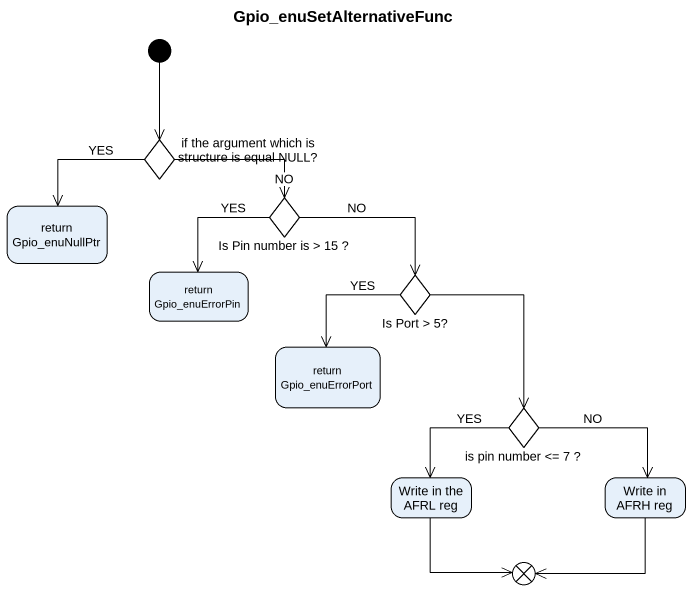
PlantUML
@startuml
title Gpio_enuSetAlternativeFunc
hide empty description
state "if the argument which is structure is equal NULL?" as if_the_argument_which_is <<choice>>
state "return Gpio_enuNullPtr" as return_Gpio_enuNullPtr
state "Is Pin number is > 15 ?" as Is_Pin_number_is_15 <<choice>>
state "return Gpio_enuErrorPin" as return_Gpio_enuErrorPin
state "Is Port > 5?" as Is_Port_5 <<choice>>
state "return Gpio_enuErrorPort" as return_Gpio_enuErrorPort
state "is pin number <= 7 ?" as is_pin_number_7 <<choice>>
state "Write in the AFRL reg" as Write_in_the_AFRL_reg
state "Write in AFRH reg" as Write_in_AFRH_reg
state flowfinal1 <<end>>
[*] --> if_the_argument_which_is
if_the_argument_which_is --> return_Gpio_enuNullPtr : YES
if_the_argument_which_is -right-> Is_Pin_number_is_15 : NO
Is_Pin_number_is_15 --> return_Gpio_enuErrorPin : YES
Is_Pin_number_is_15 -right-> Is_Port_5 : NO
Is_Port_5 --> return_Gpio_enuErrorPort : YES
Is_Port_5 --> is_pin_number_7
is_pin_number_7 --> Write_in_the_AFRL_reg : YES
is_pin_number_7 -right-> Write_in_AFRH_reg : NO
Write_in_the_AFRL_reg --> flowfinal1
Write_in_AFRH_reg --> flowfinal1
@enduml
